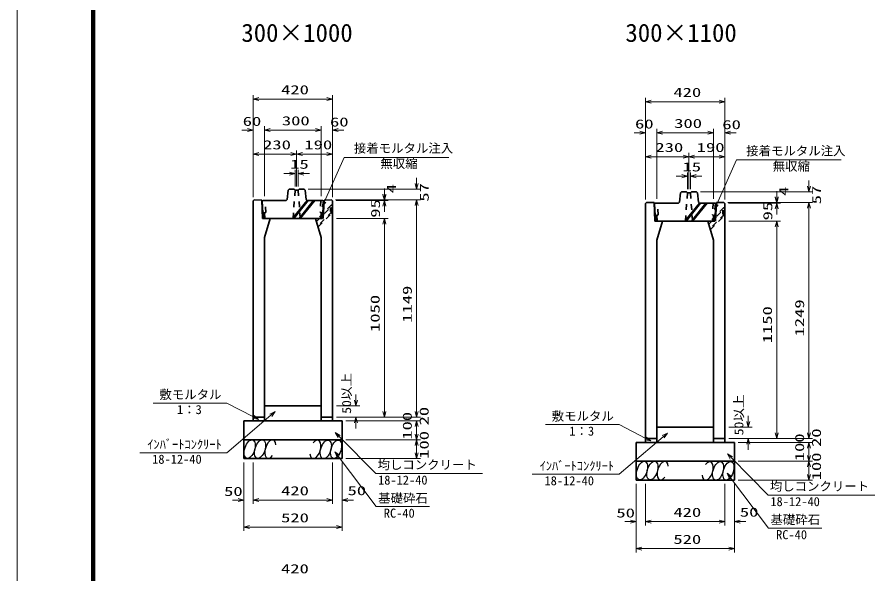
# Model space of a CAD drawing. Units: millimetres on the paper. Extents: x 0 to 842, y 1 to 595.
# Drawn here: x 0.5 to 227.3, y 151.2 to 298.4 of the extents above; entities that cross this region are included whole.
import ezdxf
from ezdxf.enums import TextEntityAlignment as Align

# ---------------------------------------------------------------- set-up
doc = ezdxf.new("R2010")
doc.units = ezdxf.units.MM
doc.linetypes.add('USER1', pattern=[3, 1.5, -1.5])
doc.layers.add('D-TTL-LINE（区切線）', color=1, linetype='Continuous', lineweight=35)
doc.layers.add('D-TTL（外枠）', color=2, linetype='Continuous', lineweight=140)
doc.styles.add('ＭＳ ゴシック', font='')
doc.styles.get('ＭＳ ゴシック').set_extended_font_data('MS Gothic')

# ---------------------------------------------------------------- blocks, each defined once
blk = doc.blocks.new('_Open30@@SfigorgFlag@@4')
at = {"color": 7, "linetype": 'Continuous', "lineweight": 13}
for p, q in [((-1, 0.2679), (0, 0)), ((0, 0), (-1, -0.2679)), ((0, 0), (-1, 0))]:
    blk.add_line(p, q, dxfattribs=at)

msp = doc.modelspace()

# ---------------------------------------------------------------- linework, layer by layer
at = {"layer": 'D-TTL-LINE（区切線）', "color": 7, "lineweight": 18}
msp.add_line((0.5, 594.51), (0.5, 0.51), dxfattribs=at)
at = {"layer": 'D-TTL-LINE（区切線）', "color": 7, "lineweight": 13}
for p, q in [((62.911, 269.556), (62.911, 277.764)), ((64.411, 276.764), (82.411, 276.764)), ((83.911, 269.556), (83.911, 277.764)), ((166.651, 268.859), (166.651, 277.067)), ((187.651, 268.859), (187.651, 277.067)), ((168.151, 276.067), (186.151, 276.067)), ((61.411, 268.556), (59.911, 268.556)), ((62.911, 250.853), (62.911, 269.556)), ((65.911, 251.043), (65.911, 269.556)), ((65.911, 251.043), (65.911, 269.556)), ((67.411, 268.556), (68.911, 268.556)), ((67.411, 268.556), (79.411, 268.556)), ((79.411, 268.556), (77.911, 268.556)), ((80.911, 251.043), (80.911, 269.556)), ((80.911, 251.043), (80.911, 269.556)), ((83.911, 250.853), (83.911, 269.556)), ((85.411, 268.556), (86.911, 268.556)), ((165.151, 267.859), (163.651, 267.859)), ((166.651, 250.156), (166.651, 268.859)), ((169.651, 250.347), (169.651, 268.859)), ((169.651, 250.347), (169.651, 268.859)), ((171.151, 267.859), (172.651, 267.859)), ((171.151, 267.859), (183.151, 267.859)), ((183.151, 267.859), (181.651, 267.859)), ((184.651, 250.347), (184.651, 268.859)), ((184.651, 250.347), (184.651, 268.859)), ((187.651, 250.156), (187.651, 268.859)), ((189.151, 267.859), (190.651, 267.859)), ((62.911, 250.853), (62.911, 263.198)), ((74.411, 253.651), (74.411, 263.198)), ((74.411, 253.651), (74.411, 263.198)), ((83.911, 250.853), (83.911, 263.198)), ((64.411, 262.198), (72.911, 262.198)), ((75.911, 262.198), (82.411, 262.198)), ((87.011, 261.341), (81.744, 249.624)), ((114.632, 261.341), (87.011, 261.341)), ((166.651, 250.156), (166.651, 262.502)), ((168.151, 261.502), (176.651, 261.502)), ((178.151, 252.955), (178.151, 262.502)), ((178.151, 252.955), (178.151, 262.502)), ((179.651, 261.502), (186.151, 261.502)), ((187.651, 250.156), (187.651, 262.502)), ((190.751, 260.645), (185.484, 248.928)), ((218.372, 260.645), (190.751, 260.645)), ((72.517, 257.066), (71.017, 257.066)), ((74.017, 253.651), (74.017, 258.066)), ((74.805, 253.651), (74.805, 258.066)), ((76.305, 257.066), (77.805, 257.066)), ((176.257, 256.369), (174.757, 256.369)), ((177.757, 252.955), (177.757, 257.369)), ((178.545, 252.955), (178.545, 257.369)), ((180.045, 256.369), (181.545, 256.369)), ((106.114, 254.433), (106.114, 255.933)), ((209.854, 253.737), (209.854, 255.237)), ((77.417, 252.933), (107.114, 252.933)), ((97.616, 251.598), (97.616, 253.098)), ((97.616, 251.406), (97.616, 252.906)), ((181.157, 252.237), (210.854, 252.237)), ((201.356, 250.901), (201.356, 252.401)), ((201.356, 250.709), (201.356, 252.209)), ((84.661, 250.098), (98.616, 250.098)), ((84.857, 249.906), (98.616, 249.906)), ((84.857, 249.906), (98.616, 249.906)), ((85.661, 250.098), (107.114, 250.098)), ((85.661, 250.098), (107.114, 250.098)), ((97.616, 248.406), (97.616, 246.906)), ((106.114, 194.151), (106.114, 248.598)), ((106.114, 248.598), (106.114, 247.098)), ((188.401, 249.401), (202.356, 249.401)), ((188.597, 249.209), (202.356, 249.209)), ((188.597, 249.209), (202.356, 249.209)), ((189.401, 249.401), (210.854, 249.401)), ((189.401, 249.401), (210.854, 249.401)), ((201.356, 247.709), (201.356, 246.209)), ((209.854, 188.454), (209.854, 247.901)), ((209.854, 247.901), (209.854, 246.401)), ((84.911, 245.151), (98.616, 245.151)), ((84.911, 245.151), (98.616, 245.151)), ((97.616, 194.151), (97.616, 243.651)), ((97.616, 243.651), (97.616, 242.151)), ((188.651, 244.454), (202.356, 244.454)), ((188.651, 244.454), (202.356, 244.454)), ((201.356, 188.454), (201.356, 242.954)), ((201.356, 242.954), (201.356, 241.454)), ((90.1, 197.151), (90.1, 198.651)), ((36.472, 196.354), (55.953, 196.354)), ((55.953, 196.354), (62.996, 192.699)), ((84.911, 195.651), (91.1, 195.651)), ((106.114, 194.151), (106.114, 195.651)), ((55.953, 183.22), (67.61, 193.131)), ((193.84, 191.454), (193.84, 192.954)), ((84.911, 192.651), (107.114, 192.651)), ((84.911, 192.651), (98.616, 192.651)), ((84.911, 192.651), (107.114, 192.651)), ((84.911, 192.651), (91.1, 192.651)), ((87.411, 191.651), (107.114, 191.651)), ((87.411, 191.651), (107.114, 191.651)), ((90.1, 191.151), (90.1, 189.651)), ((140.212, 190.658), (159.693, 190.658)), ((159.693, 190.658), (166.736, 187.003)), ((106.114, 188.151), (106.114, 190.151)), ((106.114, 190.151), (106.114, 188.651)), ((188.651, 189.954), (194.84, 189.954)), ((209.854, 188.454), (209.854, 189.954)), ((95.351, 177.703), (85.628, 187.52)), ((87.411, 186.651), (107.114, 186.651)), ((87.411, 186.651), (107.114, 186.651)), ((159.693, 177.523), (171.35, 187.434)), ((188.651, 186.954), (210.854, 186.954)), ((188.651, 186.954), (202.356, 186.954)), ((188.651, 186.954), (210.854, 186.954)), ((188.651, 186.954), (194.84, 186.954)), ((106.114, 183.151), (106.114, 185.151)), ((191.151, 185.954), (210.854, 185.954)), ((191.151, 185.954), (210.854, 185.954)), ((193.84, 185.454), (193.84, 183.954)), ((209.854, 182.454), (209.854, 184.454)), ((209.854, 184.454), (209.854, 182.954)), ((32.918, 183.22), (55.953, 183.22)), ((95.429, 168.954), (85.425, 182.28)), ((87.411, 181.651), (107.114, 181.651)), ((199.091, 172.007), (189.368, 181.823)), ((60.411, 180.651), (60.411, 169.684)), ((60.411, 179.651), (60.411, 162.526)), ((62.911, 180.651), (62.911, 169.684)), ((62.911, 179.651), (62.911, 169.684)), ((83.911, 180.651), (83.911, 169.684)), ((83.911, 179.651), (83.911, 169.684)), ((86.411, 180.651), (86.411, 169.684)), ((86.411, 179.651), (86.411, 162.526)), ((191.151, 180.954), (210.854, 180.954)), ((191.151, 180.954), (210.854, 180.954)), ((209.854, 177.454), (209.854, 179.454)), ((123.559, 177.703), (95.351, 177.703)), ((136.658, 177.523), (159.693, 177.523)), ((164.151, 174.954), (164.151, 163.987)), ((166.651, 174.954), (166.651, 163.987)), ((187.651, 174.954), (187.651, 163.987)), ((199.169, 163.257), (189.165, 176.583)), ((190.151, 174.954), (190.151, 163.987)), ((191.151, 175.954), (210.854, 175.954)), ((164.151, 173.954), (164.151, 156.83)), ((166.651, 173.954), (166.651, 163.987)), ((187.651, 173.954), (187.651, 163.987)), ((190.151, 173.954), (190.151, 156.83)), ((58.911, 170.684), (57.411, 170.684)), ((64.411, 170.684), (82.411, 170.684)), ((64.411, 170.684), (65.911, 170.684)), ((82.411, 170.684), (80.911, 170.684)), ((87.911, 170.684), (89.411, 170.684)), ((227.299, 172.007), (199.091, 172.007)), ((109.533, 168.954), (95.429, 168.954)), ((61.911, 163.526), (84.911, 163.526)), ((162.651, 164.987), (161.151, 164.987)), ((168.151, 164.987), (186.151, 164.987)), ((168.151, 164.987), (169.651, 164.987)), ((186.151, 164.987), (184.651, 164.987)), ((191.651, 164.987), (193.151, 164.987)), ((213.273, 163.257), (199.169, 163.257)), ((165.651, 157.83), (188.651, 157.83))]:
    msp.add_line(p, q, dxfattribs=at)
at = {"layer": 'D-TTL-LINE（区切線）'}
for p, q in [((72.146, 252.689), (71.938, 250.192)), ((72.417, 252.933), (72.146, 252.689)), ((73.786, 252.906), (72.417, 252.933)), ((74.017, 252.651), (73.786, 252.906)), ((74.805, 252.651), (74.017, 252.651)), ((75.036, 252.906), (74.805, 252.651)), ((76.417, 252.933), (75.036, 252.906)), ((76.688, 252.689), (76.417, 252.933)), ((76.896, 250.192), (76.688, 252.689)), ((175.886, 251.992), (175.678, 249.495)), ((176.156, 252.236), (175.886, 251.992)), ((177.526, 252.209), (176.156, 252.236)), ((177.757, 251.955), (177.526, 252.209)), ((178.545, 251.955), (177.757, 251.955)), ((178.776, 252.209), (178.545, 251.955)), ((180.157, 252.237), (178.776, 252.209)), ((180.427, 251.992), (180.157, 252.237)), ((180.635, 249.495), (180.427, 251.992)), ((62.911, 249.853), (63.161, 250.098)), ((62.911, 192.651), (62.911, 249.853)), ((63.161, 250.098), (65.161, 250.058)), ((65.161, 250.058), (65.411, 245.151)), ((65.325, 249.788), (65.467, 249.938)), ((65.325, 249.788), (65.567, 245.188)), ((71.667, 249.938), (65.467, 249.938)), ((71.938, 250.187), (71.667, 249.938)), ((77.167, 249.938), (73.311, 245.188)), ((77.489, 249.938), (73.633, 245.188)), ((78.906, 249.938), (75.05, 245.188)), ((79.228, 249.938), (75.372, 245.188)), ((76.896, 250.187), (77.167, 249.938)), ((77.167, 249.938), (81.367, 249.938)), ((81.509, 249.788), (81.267, 245.188)), ((81.509, 249.788), (81.367, 249.938)), ((81.661, 250.058), (81.411, 245.151)), ((83.661, 250.098), (81.661, 250.058)), ((83.911, 249.853), (83.661, 250.098)), ((83.911, 192.651), (83.911, 249.853)), ((175.677, 249.491), (175.406, 249.242)), ((180.636, 249.491), (180.906, 249.242)), ((166.651, 249.156), (166.901, 249.401)), ((166.651, 186.954), (166.651, 249.156)), ((166.901, 249.401), (168.901, 249.361)), ((168.901, 249.361), (169.151, 244.454)), ((169.064, 249.092), (169.206, 249.242)), ((169.064, 249.092), (169.306, 244.492)), ((175.406, 249.242), (169.206, 249.242)), ((180.906, 249.242), (177.051, 244.492)), ((181.228, 249.242), (177.373, 244.492)), ((182.645, 249.242), (178.79, 244.492)), ((182.967, 249.242), (179.112, 244.492)), ((180.906, 249.242), (185.106, 249.242)), ((185.249, 249.092), (185.006, 244.492)), ((185.249, 249.092), (185.106, 249.242)), ((185.401, 249.361), (185.151, 244.454)), ((187.401, 249.401), (185.401, 249.361)), ((187.651, 249.156), (187.401, 249.401)), ((187.651, 186.954), (187.651, 249.156)), ((65.411, 245.151), (67.411, 245.151)), ((65.567, 245.188), (81.267, 245.188)), ((67.411, 245.151), (65.911, 240.151)), ((79.411, 245.151), (80.911, 240.151)), ((169.151, 244.454), (171.151, 244.454)), ((169.306, 244.492), (185.006, 244.492)), ((171.151, 244.454), (169.651, 239.454)), ((183.151, 244.454), (184.651, 239.454)), ((65.911, 240.151), (65.911, 192.651)), ((80.911, 240.151), (80.911, 192.651)), ((169.651, 239.454), (169.651, 186.954)), ((184.651, 239.454), (184.651, 186.954)), ((65.911, 195.651), (80.911, 195.651)), ((60.411, 191.651), (86.411, 191.651)), ((60.411, 191.651), (60.411, 181.651)), ((65.911, 192.651), (62.911, 192.651)), ((62.911, 192.651), (62.911, 191.651)), ((65.911, 192.651), (65.911, 191.651)), ((80.911, 192.651), (83.911, 192.651)), ((80.911, 192.651), (80.911, 191.651)), ((83.911, 192.651), (83.911, 191.651)), ((86.411, 191.651), (86.411, 181.651)), ((169.651, 189.954), (184.651, 189.954)), ((60.411, 186.651), (86.411, 186.651)), ((169.651, 186.954), (166.651, 186.954)), ((166.651, 186.954), (166.651, 185.954)), ((169.651, 186.954), (169.651, 185.954)), ((184.651, 186.954), (187.651, 186.954)), ((184.651, 186.954), (184.651, 185.954)), ((187.651, 186.954), (187.651, 185.954)), ((164.151, 185.954), (190.151, 185.954)), ((164.151, 185.954), (164.151, 175.954)), ((190.151, 185.954), (190.151, 175.954)), ((60.411, 181.651), (86.411, 181.651)), ((164.151, 180.954), (190.151, 180.954)), ((164.151, 175.954), (190.151, 175.954))]:
    msp.add_line(p, q, dxfattribs=at)
at = {"layer": 'D-TTL-LINE（区切線）', "linetype": 'USER1'}
for p, q in [((73.45, 245.147), (74.017, 252.651)), ((74.805, 252.651), (75.37, 245.188)), ((177.189, 244.451), (177.757, 251.955)), ((178.545, 251.955), (179.11, 244.491)), ((66.242, 246.799), (66.095, 249.938)), ((80.766, 249.938), (80.601, 246.803)), ((83.661, 248.759), (79.559, 244.657)), ((79.64, 244.388), (83.836, 248.584)), ((83.336, 246.999), (83.336, 248.084)), ((83.836, 248.584), (83.588, 248.832)), ((83.836, 246.654), (83.836, 248.584)), ((169.982, 246.102), (169.835, 249.242)), ((187.401, 248.062), (183.299, 243.96)), ((183.38, 243.691), (187.576, 247.887)), ((184.505, 249.242), (184.34, 246.106)), ((187.076, 246.302), (187.076, 247.387)), ((187.576, 247.887), (187.328, 248.135)), ((187.576, 245.957), (187.576, 247.887)), ((65.947, 246.685), (65.481, 246.816)), ((65.947, 246.685), (66.242, 246.799)), ((66.017, 245.188), (65.947, 246.685)), ((83.836, 246.999), (80.006, 243.168)), ((80.08, 242.923), (83.836, 246.679)), ((80.601, 246.803), (80.895, 246.687)), ((80.895, 246.687), (80.816, 245.188)), ((80.895, 246.687), (81.352, 246.813)), ((83.336, 246.999), (83.836, 246.999)), ((83.588, 246.407), (83.836, 246.654)), ((169.687, 245.988), (169.221, 246.12)), ((169.687, 245.988), (169.982, 246.102)), ((169.757, 244.492), (169.687, 245.988)), ((187.576, 246.302), (183.746, 242.471)), ((183.82, 242.226), (187.576, 245.982)), ((184.34, 246.106), (184.635, 245.99)), ((184.635, 245.99), (184.556, 244.492)), ((184.635, 245.99), (185.092, 246.117)), ((187.076, 246.302), (187.576, 246.302)), ((187.328, 245.71), (187.576, 245.957))]:
    msp.add_line(p, q, dxfattribs=at)
at = {"layer": 'D-TTL-LINE（区切線）', "color": 7, "lineweight": 25}
for centre, major_axis in [((62.006, 184.174), (0.79, 2.421)), ((64.727, 184.174), (0.79, 2.421)), ((82.115, 184.093), (-0.771, -2.427)), ((84.837, 184.115), (-0.771, -2.427)), ((165.745, 178.478), (0.79, 2.421)), ((168.467, 178.478), (0.79, 2.421)), ((185.855, 178.397), (-0.771, -2.427)), ((188.576, 178.418), (-0.771, -2.427))]:
    msp.add_ellipse(centre, major_axis=major_axis, ratio=0.5139, dxfattribs=at)
for centre, major_axis in [((67.468, 184.174), (0.79, 2.421)), ((79.375, 184.072), (-0.771, -2.427)), ((171.207, 178.478), (0.79, 2.421)), ((183.115, 178.375), (-0.771, -2.427))]:
    msp.add_ellipse(centre, major_axis=major_axis, ratio=0.5139, start_param=5.3575563, end_param=10.3750652, dxfattribs=at)
at = {"layer": 'D-TTL（外枠）'}
msp.add_line((20.6, 574.41), (20.6, 20.61), dxfattribs=at)

# ---------------------------------------------------------------- block references
at = {"layer": 'D-TTL-LINE（区切線）', "xscale": 1.5, "yscale": 1.5}
for p, rotation in [((62.911, 276.764), 180), ((166.651, 276.067), 180), ((65.911, 268.556), 180), ((65.911, 268.556), 180), ((83.911, 268.556), 180), ((169.651, 267.859), 180), ((169.651, 267.859), 180), ((187.651, 267.859), 180), ((62.911, 262.198), 180), ((74.411, 262.198), 180), ((166.651, 261.502), 180), ((178.151, 261.502), 180), ((74.805, 257.066), 180), ((178.545, 256.369), 180), ((106.114, 252.933), 270), ((209.854, 252.237), 270), ((81.129, 248.256), 245.79582), ((97.616, 250.098), 270), ((97.616, 249.906), 270), ((97.616, 249.906), 90), ((106.114, 250.098), 90), ((106.114, 250.098), 90), ((201.356, 249.401), 270), ((201.356, 249.209), 270), ((184.869, 247.56), 245.79582), ((201.356, 249.209), 90), ((209.854, 249.401), 90), ((209.854, 249.401), 90), ((97.616, 245.151), 90), ((97.616, 245.151), 90), ((201.356, 244.454), 90), ((201.356, 244.454), 90), ((90.1, 195.651), 270), ((64.327, 192.009), 332.57325), ((68.753, 194.103), 40.37163), ((97.616, 192.651), 270), ((106.114, 192.651), 270), ((106.114, 192.651), 270), ((90.1, 192.651), 90), ((106.114, 191.651), 90), ((106.114, 191.651), 90), ((193.84, 189.954), 270), ((84.573, 188.586), 134.72505), ((172.492, 188.406), 40.37163), ((201.356, 186.954), 270), ((209.854, 186.954), 270), ((209.854, 186.954), 270), ((106.114, 186.651), 270), ((106.114, 186.651), 90), ((168.067, 186.312), 332.57325), ((193.84, 186.954), 90), ((84.525, 183.479), 126.89552), ((209.854, 185.954), 90), ((209.854, 185.954), 90), ((106.114, 181.651), 270), ((188.312, 182.889), 134.72505), ((209.854, 180.954), 270), ((209.854, 180.954), 90), ((188.264, 177.783), 126.89552), ((209.854, 175.954), 270), ((62.911, 170.684), 180), ((62.911, 170.684), 180), ((86.411, 170.684), 180), ((60.411, 163.526), 180), ((166.651, 164.987), 180), ((166.651, 164.987), 180), ((190.151, 164.987), 180), ((164.151, 157.83), 180)]:
    msp.add_blockref('_Open30@@SfigorgFlag@@4', p, dxfattribs=dict(at, rotation=rotation))
for p in [(83.911, 276.764), (187.651, 276.067), (62.911, 268.556), (80.911, 268.556), (80.911, 268.556), (166.651, 267.859), (184.651, 267.859), (184.651, 267.859), (74.411, 262.198), (83.911, 262.198), (178.151, 261.502), (187.651, 261.502), (74.017, 257.066), (177.757, 256.369), (60.411, 170.684), (83.911, 170.684), (83.911, 170.684), (86.411, 163.526), (164.151, 164.987), (187.651, 164.987), (187.651, 164.987), (190.151, 157.83)]:
    msp.add_blockref('_Open30@@SfigorgFlag@@4', p, dxfattribs=at)

# ---------------------------------------------------------------- texts
at = {"layer": 'D-TTL-LINE（区切線）', "color": 7, "style": 'ＭＳ ゴシック'}
for s, height, p in [('300×1000', 4.809, (59.785, 290.453)), ('300×1100', 4.809, (161.343, 290.453)), ('接着モルタル注入', 2.405, (89.549, 261.845)), ('接着モルタル注入', 2.405, (193.289, 261.148)), ('無収縮', 2.405, (96.553, 257.768)), ('無収縮', 2.405, (200.293, 257.071)), ('敷モルタル', 2.405, (38.122, 196.676)), ('1：3', 2.405, (42.768, 192.703)), ('敷モルタル', 2.405, (141.862, 190.979)), ('1：3', 2.405, (146.508, 187.007)), ('ｲﾝﾊﾞｰﾄｺﾝｸﾘｰﾄ', 2.405, (34.921, 183.504)), ('18-12-40', 2.405, (36.201, 179.569)), ('均しコンクリート', 2.405, (95.798, 178.114)), ('ｲﾝﾊﾞｰﾄｺﾝｸﾘｰﾄ', 2.405, (138.661, 177.807)), ('18-12-40', 2.405, (95.932, 174.052)), ('18-12-40', 2.405, (139.941, 173.873)), ('均しコンクリート', 2.405, (199.538, 172.417)), ('基礎砕石', 2.405, (95.965, 169.288)), ('18-12-40', 2.405, (199.672, 168.356)), ('RC-40', 2.405, (97.453, 165.303)), ('基礎砕石', 2.405, (199.704, 163.591)), ('RC-40', 2.405, (201.192, 159.606))]:
    msp.add_text(s, height=height, dxfattribs=at).set_placement(p, align=Align.BOTTOM_LEFT)
at = {"layer": 'D-TTL-LINE（区切線）', "color": 7, "style": 'ＭＳ ゴシック', "width": 1.5}
for s, p in [('420', (70.286, 277.301)), ('420', (174.026, 276.605)), ('300', (70.495, 269.093)), ('60', (60.147, 268.949)), ('60', (83.231, 268.779)), ('60', (163.886, 268.253)), ('300', (174.234, 268.396)), ('60', (186.97, 268.082)), ('230', (65.536, 262.736)), ('190', (76.453, 262.736)), ('230', (169.276, 262.039)), ('190', (180.193, 262.039)), ('15', (72.698, 257.603)), ('15', (176.438, 256.907)), ('50', (55.214, 171.051)), ('420', (70.286, 171.221)), ('50', (87.863, 171.258)), ('50', (158.953, 165.354)), ('420', (174.026, 165.524)), ('50', (191.603, 165.562)), ('520', (70.286, 164.064)), ('520', (174.026, 158.367)), ('420', (70.266, 150.591))]:
    msp.add_text(s, height=2.405, dxfattribs=at).set_placement(p, align=Align.BOTTOM_LEFT)
at = {"layer": 'D-TTL-LINE（区切線）', "color": 7, "style": 'ＭＳ ゴシック'}
for s, width, p in [('4', 1.5, (101.38, 251.847)), ('57', 1.5, (110.054, 249.622)), ('4', 1.5, (205.119, 251.15)), ('57', 1.5, (213.793, 248.925)), ('95', 1.5, (97.172, 245.37)), ('95', 1.5, (200.912, 244.674)), ('1149', 1.5, (105.576, 217.578)), ('1050', 1.5, (97.078, 215.151)), ('1249', 1.5, (209.316, 213.965)), ('1150', 1.5, (200.818, 212.162)), ('50以上', 1.1, (89.519, 193.514)), ('50以上', 1.1, (193.258, 187.817)), ('20', 1.5, (110.028, 190.432)), ('100', 1.5, (105.576, 186.651)), ('100', 1.5, (110.049, 181.596)), ('20', 1.5, (213.768, 184.736)), ('100', 1.5, (209.316, 180.954)), ('100', 1.5, (213.789, 175.899))]:
    msp.add_text(s, height=2.405, rotation=90, dxfattribs=dict(at, width=width)).set_placement(p, align=Align.BOTTOM_LEFT)

doc.saveas('drawing.dxf')
